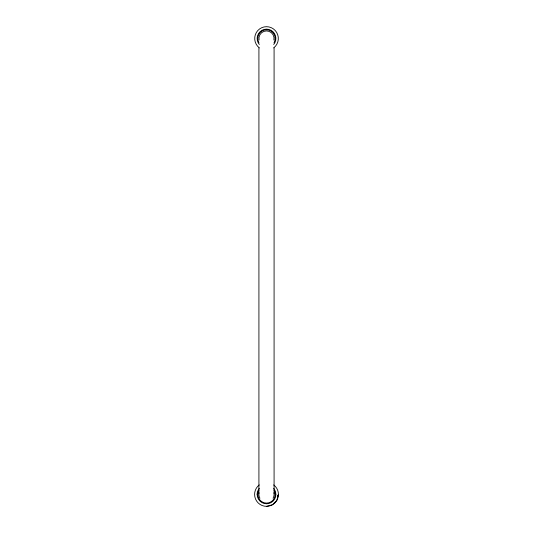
<?xml version="1.0" encoding="UTF-8"?>
<svg xmlns="http://www.w3.org/2000/svg" width="533" height="533" viewBox="0 0 533 533"><rect width="100%" height="100%" fill="white"/><g stroke="black" fill="none" stroke-linecap="round" stroke-linejoin="round"><path stroke-width="0.8" d="M277.24 496.483L278.433 494.417A11.913 11.913 0 0 0 273.709 484.93M266.5 506.35L272.47 504.758L276.84 500.387L278.433 494.417A11.913 11.913 0 0 1 266.52 506.35A11.913 11.913 0 0 1 254.607 494.417A11.913 11.913 0 0 1 259.251 484.93M274.082 47.89L274.082 493.371M258.918 47.89L258.918 493.371M259.078 40.048A7.569 7.569 0 0 1 266.487 30.921A7.569 7.569 0 0 1 273.895 40.048M258.958 42.833A8.688 8.688 0 0 1 266.487 29.801A8.688 8.688 0 0 1 274.015 42.833M259.331 44.492A9.361 9.361 0 0 1 260.097 31.68A9.361 9.361 0 0 1 272.936 31.68A9.361 9.361 0 0 1 273.696 44.492M259.358 47.883A11.806 11.806 0 0 1 257.805 30.528A11.806 11.806 0 0 1 275.235 30.528A11.806 11.806 0 0 1 273.682 47.883M259.931 498.208A7.569 7.569 0 0 1 258.918 494.417A7.569 7.569 0 0 1 259.078 492.852M273.049 498.208A7.569 7.569 0 0 0 274.055 494.417A7.569 7.569 0 0 0 273.895 492.852M275.208 494.417A8.688 8.688 0 0 1 266.513 503.119A8.688 8.688 0 0 1 257.825 494.417M257.792 494.417A8.688 8.688 0 0 1 258.958 490.06M274.015 490.06A8.688 8.688 0 0 1 275.175 494.417M275.874 494.417A9.361 9.361 0 0 1 266.513 503.792A9.361 9.361 0 0 1 257.153 494.417M257.126 494.417A9.361 9.361 0 0 1 259.305 488.401M273.669 488.401A9.361 9.361 0 0 1 275.847 494.417"/></g></svg>
